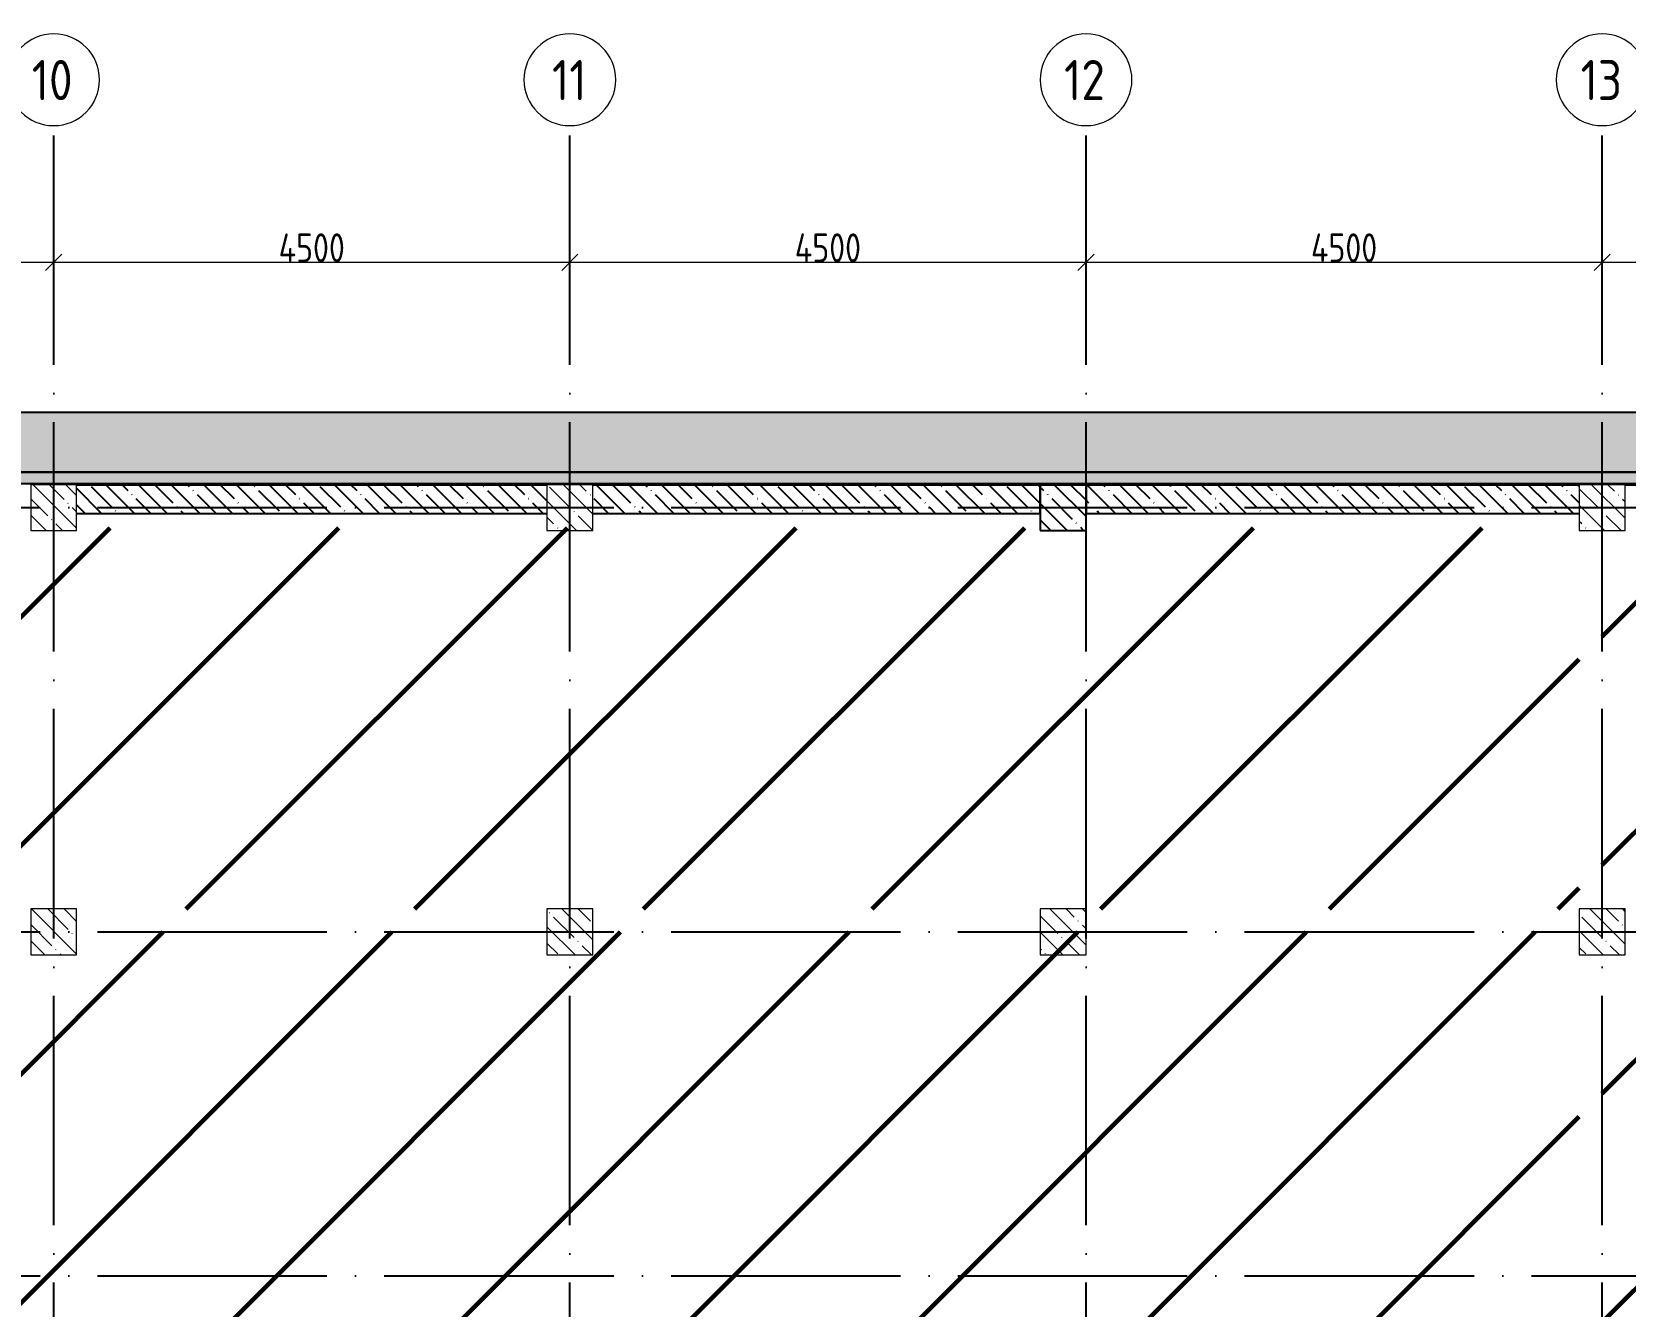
# Model space of a CAD drawing. Header units: millimetres. Extents: x -68946 to 288321, y -402657 to 324925.
# Drawn here: x 39074 to 52964, y 168535 to 179646 of the extents above; entities that cross this region are included whole.
import ezdxf

# ---------------------------------------------------------------- set-up
doc = ezdxf.new("R2010")
doc.units = ezdxf.units.MM
doc.linetypes.add('ADSK_Линия сетки', pattern=[2500, 2000, -250, 0, -250])
doc.layers.get('Defpoints').update_dxf_attribs({"color": 250})
for name, color, linetype, lineweight in [('3.4) ПТ-5         4 вып', 150, 'Continuous', 60), ('A-ANNO-DIMS', 250, 'Continuous', 9), ('A-DETL-1', 250, 'Continuous', 53), ('A-DETL-GENF-1', 250, 'Continuous', 5), ('A-WALL', 250, 'Continuous', 9), ('A-WALL-1', 250, 'Continuous', 50), ('A-WALL-2', 250, 'Continuous', 5), ('I-WALL-1', 250, 'Continuous', 5), ('S-COLS', 7, 'Continuous', 9), ('S-COLS-1', 250, 'Continuous', 5), ('S-COLS-2', 250, 'Continuous', 5), ('Оси', 250, 'Continuous', 9), ('Оси-1', 250, 'ADSK_Линия сетки', 9)]:
    doc.layers.add(name, color=color, linetype=linetype, lineweight=lineweight)
doc.styles.add('GOST Common', font='', dxfattribs={"width": 0.9, "height": 350})
doc.styles.add('GOST Common_1', font='', dxfattribs={"width": 0.9, "height": 250})
doc.styles.add('А3', font='ГОСТ тип А.ttf')
doc.styles.get('GOST Common').set_extended_font_data('GOST Common')
doc.styles.get('GOST Common_1').set_extended_font_data('GOST Common')
doc.dimstyles.new('ADSK_Основной_2_5_мм_Округление_до_10_мм', dxfattribs={"dimscale": 304.8, "dimtxt": 0.824897, "dimasz": 0.463911, "dimexe": 0.492126, "dimexo": 0.001615, "dimgap": 6.56168e-05, "dimtad": 1, "dimdec": 0, "dimlfac": 304.8, "dimrnd": 10, "dimdsep": 46, "dimtxsty": 'GOST Common_1', "dimblk1": 'OBLIQUE', "dimblk2": 'OBLIQUE', "dimsah": 1, "dimcen": 0.09, "dimdle": 0.492126, "dimazin": 0, "dimtfac": 1, "dimtdec": 4, "dimtix": 1, "dimtmove": 1, "dimatfit": 3, "dimfxl": 1, "dimtvp": 1, "dimtolj": 1, "dimtzin": 0, "dimlwd": 9, "dimlwe": 9, "dimarcsym": 2})
pattern_1 = [(135, (-1785.76, 117122.59), (-142.5612, -142.5612), []), (135, (-1643.2, 117122.59), (-142.5612, -142.5612), [252.016, -50.403, 3.353, -47.05])]

# ---------------------------------------------------------------- blocks, each defined once
blk = doc.blocks.new('BSC_Колонна _Прямоугольная - 400x400-V3-АР1_Кладочный план подвала_ Секция 1')
at = {"layer": 'S-COLS-1'}
h = blk.add_hatch(dxfattribs=at)
h.set_pattern_fill('FP_12', color=256, style=0, pattern_type=2)
h.set_pattern_definition([(135, (-54550, -58375), (-142.5619, -142.5619), []), (135, (-54407.44, -58375), (-142.5619, -142.5619), [252.016, -50.403, 3.353, -47.05])])
h.paths.add_polyline_path([(-200, -200), (200, -200), (200, 200), (-200, 200)])
at = {"layer": 'S-COLS-2'}
for p, q in [((200, 200), (-200, 200)), ((-200, 200), (-200, -200)), ((200, -200), (200, 200)), ((-200, -200), (200, -200))]:
    blk.add_line(p, q, dxfattribs=at)
blk = doc.blocks.new('BSC_Колонна _Прямоугольная - 400x400-V5-АР1_Кладочный план подвала_ Секция 1')
at = {"layer": 'S-COLS-1'}
h = blk.add_hatch(dxfattribs=at)
h.set_pattern_fill('FP_14', color=256, style=0, pattern_type=2)
h.set_pattern_definition([(135, (-54550, -54675), (-142.5619, -142.5619), []), (135, (-54407.44, -54675), (-142.5619, -142.5619), [252.016, -50.403, 3.353, -47.05])])
h.paths.add_polyline_path([(-200, -200), (200, -200), (200, 200), (-200, 200)])
at = {"layer": 'S-COLS-2'}
for p, q in [((200, 200), (-200, 200)), ((-200, 200), (-200, -200)), ((200, -200), (200, 200)), ((-200, -200), (200, -200))]:
    blk.add_line(p, q, dxfattribs=at)
blk = doc.blocks.new('BSC_Колонна _Прямоугольная - 400x400-V15-АР1_Кладочный план подвала_ Секция 1')
at = {"layer": 'S-COLS-1'}
h = blk.add_hatch(dxfattribs=at)
h.set_pattern_fill('FP_24', color=256, style=0, pattern_type=2)
h.set_pattern_definition([(135, (-49850, -54675), (-142.5619, -142.5619), []), (135, (-49707.44, -54675), (-142.5619, -142.5619), [252.016, -50.403, 3.353, -47.05])])
h.paths.add_polyline_path([(-200, -200), (200, -200), (200, 200), (-200, 200)])
at = {"layer": 'S-COLS-2'}
for p, q in [((200, 200), (-200, 200)), ((-200, 200), (-200, -200)), ((200, -200), (200, 200)), ((-200, -200), (200, -200))]:
    blk.add_line(p, q, dxfattribs=at)
blk = doc.blocks.new('BSC_Колонна _Прямоугольная - 400x400-V17-АР1_Кладочный план подвала_ Секция 1')
at = {"layer": 'S-COLS-1'}
h = blk.add_hatch(dxfattribs=at)
h.set_pattern_fill('FP_26', color=256, style=0, pattern_type=2)
h.set_pattern_definition([(135, (-45550, -58375), (-142.5619, -142.5619), []), (135, (-45407.44, -58375), (-142.5619, -142.5619), [252.016, -50.403, 3.353, -47.05])])
h.paths.add_polyline_path([(-200, -200), (200, -200), (200, 200), (-200, 200)])
at = {"layer": 'S-COLS-2'}
for p, q in [((200, 200), (-200, 200)), ((-200, 200), (-200, -200)), ((200, -200), (200, 200)), ((-200, -200), (200, -200))]:
    blk.add_line(p, q, dxfattribs=at)
blk = doc.blocks.new('BSC_Колонна _Прямоугольная - 400x400-V19-АР1_Кладочный план подвала_ Секция 1')
at = {"layer": 'S-COLS-1'}
h = blk.add_hatch(dxfattribs=at)
h.set_pattern_fill('FP_28', color=256, style=0, pattern_type=2)
h.set_pattern_definition([(135, (-45550, -54675), (-142.5619, -142.5619), []), (135, (-45407.44, -54675), (-142.5619, -142.5619), [252.016, -50.403, 3.353, -47.05])])
h.paths.add_polyline_path([(-200, -200), (200, -200), (200, 200), (-200, 200)])
at = {"layer": 'S-COLS-2'}
for p, q in [((200, 200), (-200, 200)), ((-200, 200), (-200, -200)), ((200, -200), (200, 200)), ((-200, -200), (200, -200))]:
    blk.add_line(p, q, dxfattribs=at)
blk = doc.blocks.new('BSC_Колонна _Прямоугольная - 400x400-V21-АР1_Кладочный план подвала_ Секция 1')
at = {"layer": 'S-COLS-1'}
h = blk.add_hatch(dxfattribs=at)
h.set_pattern_fill('FP_30', color=256, style=0, pattern_type=2)
h.set_pattern_definition([(135, (-41050, -58375), (-142.5619, -142.5619), []), (135, (-40907.44, -58375), (-142.5619, -142.5619), [252.016, -50.403, 3.353, -47.05])])
h.paths.add_polyline_path([(-200, -200), (200, -200), (200, 200), (-200, 200)])
at = {"layer": 'S-COLS-2'}
for p, q in [((200, 200), (-200, 200)), ((-200, 200), (-200, -200)), ((200, -200), (200, 200)), ((-200, -200), (200, -200))]:
    blk.add_line(p, q, dxfattribs=at)
blk = doc.blocks.new('BSC_Колонна _Прямоугольная - 400x400-V23-АР1_Кладочный план подвала_ Секция 1')
at = {"layer": 'S-COLS-1'}
h = blk.add_hatch(dxfattribs=at)
h.set_pattern_fill('FP_32', color=256, style=0, pattern_type=2)
h.set_pattern_definition([(135, (-41050, -54675), (-142.5619, -142.5619), []), (135, (-40907.44, -54675), (-142.5619, -142.5619), [252.016, -50.403, 3.353, -47.05])])
h.paths.add_polyline_path([(-200, -200), (200, -200), (200, 200), (-200, 200)])
at = {"layer": 'S-COLS-2'}
for p, q in [((200, 200), (-200, 200)), ((-200, 200), (-200, -200)), ((200, -200), (200, 200)), ((-200, -200), (200, -200))]:
    blk.add_line(p, q, dxfattribs=at)
blk = doc.blocks.new('Ось сетки - Круг_Ø8 мм-39983606-АР1_Кладочный план подвала_ Секция 1')
at = {"layer": 'Оси'}
for start, end in [(360, 180), (180, 360)]:
    blk.add_arc((0, 0), 4, start, end, dxfattribs=at)
blk = doc.blocks.new('_Oblique')
at = {"color": 0, "linetype": 'ByBlock', "lineweight": -2}
blk.add_line((-0.5, -0.5), (0.5, 0.5), dxfattribs=at)
blk = doc.blocks.new('*D5879')
at = {"layer": 'A-ANNO-DIMS', "color": 0, "lineweight": 9, "transparency": 16777216}
for p, q in [((34364, 177737), (34364, 177487)), ((39264, 177737), (39264, 177487)), ((34214, 177637), (39414, 177637))]:
    blk.add_line(p, q, dxfattribs=at)
at = {"layer": 'Defpoints', "color": 0, "transparency": 16777216}
for p in [(34364, 177737), (39264, 177737), (39264, 177637)]:
    blk.add_point(p, dxfattribs=at)
at = {"layer": 'A-ANNO-DIMS', "color": 0, "lineweight": 9, "transparency": 16777216, "xscale": 141.4, "yscale": 141.4, "zscale": 141.4, "rotation": 180}
blk.add_blockref('_Oblique', (34364, 177637), dxfattribs=at)
at = {"layer": 'A-ANNO-DIMS', "color": 0, "lineweight": 9, "transparency": 16777216, "xscale": 141.4, "yscale": 141.4, "zscale": 141.4}
blk.add_blockref('_Oblique', (39264, 177637), dxfattribs=at)
at = {"layer": 'A-ANNO-DIMS', "color": 0, "lineweight": 25, "transparency": 16777216, "insert": (36814, 177763), "char_height": 251.4, "width": 782.41, "attachment_point": 5, "style": 'А3'}
blk.add_mtext('\\A1;4900', dxfattribs=at)
blk = doc.blocks.new('*D5880')
at = {"layer": 'A-ANNO-DIMS', "color": 0, "lineweight": 9, "transparency": 16777216}
for p, q in [((39264, 177737), (39264, 177487)), ((43764, 177737), (43764, 177487)), ((39114, 177637), (43914, 177637))]:
    blk.add_line(p, q, dxfattribs=at)
at = {"layer": 'Defpoints', "color": 0, "transparency": 16777216}
for p in [(39264, 177737), (43764, 177737), (43764, 177637)]:
    blk.add_point(p, dxfattribs=at)
at = {"layer": 'A-ANNO-DIMS', "color": 0, "lineweight": 9, "transparency": 16777216, "xscale": 141.4, "yscale": 141.4, "zscale": 141.4, "rotation": 180}
blk.add_blockref('_Oblique', (39264, 177637), dxfattribs=at)
at = {"layer": 'A-ANNO-DIMS', "color": 0, "lineweight": 9, "transparency": 16777216, "xscale": 141.4, "yscale": 141.4, "zscale": 141.4}
blk.add_blockref('_Oblique', (43764, 177637), dxfattribs=at)
at = {"layer": 'A-ANNO-DIMS', "color": 0, "lineweight": 25, "transparency": 16777216, "insert": (41514, 177763), "char_height": 251.4, "width": 782.41, "attachment_point": 5, "style": 'А3'}
blk.add_mtext('\\A1;4500', dxfattribs=at)
blk = doc.blocks.new('*D5881')
at = {"layer": 'A-ANNO-DIMS', "color": 0, "lineweight": 9, "transparency": 16777216}
for p, q in [((43764, 177737), (43764, 177487)), ((48264, 177737), (48264, 177487)), ((43614, 177637), (48414, 177637))]:
    blk.add_line(p, q, dxfattribs=at)
at = {"layer": 'Defpoints', "color": 0, "transparency": 16777216}
for p in [(43764, 177737), (48264, 177737), (48264, 177637)]:
    blk.add_point(p, dxfattribs=at)
at = {"layer": 'A-ANNO-DIMS', "color": 0, "lineweight": 9, "transparency": 16777216, "xscale": 141.4, "yscale": 141.4, "zscale": 141.4, "rotation": 180}
blk.add_blockref('_Oblique', (43764, 177637), dxfattribs=at)
at = {"layer": 'A-ANNO-DIMS', "color": 0, "lineweight": 9, "transparency": 16777216, "xscale": 141.4, "yscale": 141.4, "zscale": 141.4}
blk.add_blockref('_Oblique', (48264, 177637), dxfattribs=at)
at = {"layer": 'A-ANNO-DIMS', "color": 0, "lineweight": 25, "transparency": 16777216, "insert": (46014, 177763), "char_height": 251.4, "width": 782.41, "attachment_point": 5, "style": 'А3'}
blk.add_mtext('\\A1;4500', dxfattribs=at)
blk = doc.blocks.new('*D5882')
at = {"layer": 'A-ANNO-DIMS', "color": 0, "lineweight": 9, "transparency": 16777216}
for p, q in [((48264, 177737), (48264, 177487)), ((52764, 177737), (52764, 177487)), ((48114, 177637), (52914, 177637))]:
    blk.add_line(p, q, dxfattribs=at)
at = {"layer": 'Defpoints', "color": 0, "transparency": 16777216}
for p in [(48264, 177737), (52764, 177737), (52764, 177637)]:
    blk.add_point(p, dxfattribs=at)
at = {"layer": 'A-ANNO-DIMS', "color": 0, "lineweight": 9, "transparency": 16777216, "xscale": 141.4, "yscale": 141.4, "zscale": 141.4, "rotation": 180}
blk.add_blockref('_Oblique', (48264, 177637), dxfattribs=at)
at = {"layer": 'A-ANNO-DIMS', "color": 0, "lineweight": 9, "transparency": 16777216, "xscale": 141.4, "yscale": 141.4, "zscale": 141.4}
blk.add_blockref('_Oblique', (52764, 177637), dxfattribs=at)
at = {"layer": 'A-ANNO-DIMS', "color": 0, "lineweight": 25, "transparency": 16777216, "insert": (50514, 177763), "char_height": 251.4, "width": 782.41, "attachment_point": 5, "style": 'А3'}
blk.add_mtext('\\A1;4500', dxfattribs=at)
blk = doc.blocks.new('*D5883')
at = {"layer": 'A-ANNO-DIMS', "color": 0, "lineweight": 9, "transparency": 16777216}
for p, q in [((52764, 177737), (52764, 177487)), ((57264, 177737), (57264, 177487)), ((52614, 177637), (57414, 177637))]:
    blk.add_line(p, q, dxfattribs=at)
at = {"layer": 'Defpoints', "color": 0, "transparency": 16777216}
for p in [(52764, 177737), (57264, 177737), (57264, 177637)]:
    blk.add_point(p, dxfattribs=at)
at = {"layer": 'A-ANNO-DIMS', "color": 0, "lineweight": 9, "transparency": 16777216, "xscale": 141.4, "yscale": 141.4, "zscale": 141.4, "rotation": 180}
blk.add_blockref('_Oblique', (52764, 177637), dxfattribs=at)
at = {"layer": 'A-ANNO-DIMS', "color": 0, "lineweight": 9, "transparency": 16777216, "xscale": 141.4, "yscale": 141.4, "zscale": 141.4}
blk.add_blockref('_Oblique', (57264, 177637), dxfattribs=at)
at = {"layer": 'A-ANNO-DIMS', "color": 0, "lineweight": 25, "transparency": 16777216, "insert": (55014, 177763), "char_height": 251.4, "width": 782.41, "attachment_point": 5, "style": 'А3'}
blk.add_mtext('\\A1;4500', dxfattribs=at)

msp = doc.modelspace()

# ---------------------------------------------------------------- hatches: boundary and pattern name
at = {"layer": '3.4) ПТ-5         4 вып'}
h = msp.add_hatch(dxfattribs=at)
h.set_pattern_fill('ANSI31', color=256, scale=444)
h.paths.add_polyline_path([(52564.2427, 175321.817), (29939.2427, 175321.817), (29939.2427, 171997.5877), (52564.2427, 171997.5877)])
h = msp.add_hatch(dxfattribs=at)
h.set_pattern_fill('ANSI31', color=256, scale=444)
h.paths.add_polyline_path([(67264.2427, 175297.5882), (52764.2427, 175297.5882), (52764.2427, 168239.3071), (67264.2427, 168239.3071)])
h = msp.add_hatch(dxfattribs=at)
h.set_pattern_fill('ANSI31', color=256, scale=444)
h.paths.add_polyline_path([(52564.2427, 171797.5882), (-1785.7573, 171797.5882), (-1785.7573, 160847.5882), (52564.2427, 160847.5882)])
at = {"layer": 'A-DETL-GENF-1', "lineweight": 25}
h = msp.add_hatch(dxfattribs=at)
h.set_pattern_fill('FP_66', color=256, style=0, pattern_type=2)
h.set_pattern_definition([(135, (-1361.5, 117122.6), (-424.2641, 3e-14), [600, 0, 0, 0]), (45, (-1785.76, 117122.6), (-424.2641, 0), [600, 0, 0, 0]), (45, (-1785.76, 117334.72), (-424.2641, 0), [150, -450]), (135, (-1467.56, 117440.8), (-424.2641, 3e-14), [150, -450]), (45, (-1467.56, 117228.65), (-424.2641, 0), [150, -450]), (135, (-1573.63, 117122.6), (-424.2641, 3e-14), [150, -450])])
h.paths.add_polyline_path([(66623.618, 159817.5882), (66623.618, 159820.418), (67375.9266, 159820.418), (67404.2427, 159877.0501), (67404.2427, 160337.5882), (-2095.7793, 160337.5882), (-2095.7793, 175807.5888), (7424.2207, 175807.5888), (7424.2207, 172857.5877), (11654.2804, 172857.5877), (11654.2804, 175807.5888), (67874.2427, 175807.5888), (67874.2427, 172857.5882), (68728.2351, 172857.5882), (68728.2351, 173377.5882), (68394.2427, 173377.5882), (68394.2427, 176327.5888), (11134.2804, 176327.5888), (11134.2804, 173377.5877), (7944.2207, 173377.5877), (7944.2207, 176327.5888), (-2615.7793, 176327.5888), (-2615.7793, 159817.5882), (64316.105, 159817.5882)])
at = {"layer": 'A-WALL', "lineweight": 25}
msp.add_hatch(color=256, dxfattribs=at).paths.add_polyline_path([(67764.2427, 175697.5888), (67772.2427, 175697.5888), (67772.2427, 175705.5888), (11764.2804, 175705.5888), (11764.2804, 175697.5888), (67514.2427, 175697.5888)])
at = {"layer": 'A-WALL-2', "lineweight": 25}
h = msp.add_hatch(dxfattribs=at)
h.set_pattern_fill('FP_2', color=256, style=0, pattern_type=2)
h.set_pattern_definition([(0, (-1785.76, 117122.59), (120.968, 69.841), [80.645, -161.29]), (120, (-1785.76, 117122.59), (-120.96808, 69.84086), [80.645, -161.29]), (60, (-1785.76, 117122.59), (-8e-05, 139.68186), [0, -161.29, 80.645, 0])])
h.paths.add_polyline_path([(67772.2427, 175705.5888), (67872.2427, 175705.5888), (67872.2427, 175805.5888), (11764.2804, 175805.5888), (11764.2804, 175807.5888), (11756.2804, 175807.5888), (11756.2804, 175705.5888), (64316.105, 175705.5888)])
at = {"layer": 'I-WALL-1', "lineweight": 25}
h = msp.add_hatch(dxfattribs=at)
h.set_pattern_fill('FP_1', color=256, style=0, pattern_type=2)
h.set_pattern_definition(pattern_1)
h.paths.add_polyline_path([(43564.2427, 175447.5888), (43564.2427, 175697.5882), (39464.2427, 175697.5882), (39464.2427, 175447.5888), (40330.4626, 175447.5888)])
h = msp.add_hatch(dxfattribs=at)
h.set_pattern_fill('FP_1', color=256, style=0, pattern_type=2)
h.set_pattern_definition(pattern_1)
h.paths.add_polyline_path([(47864.2427, 175447.5888), (47864.2427, 175697.5882), (43964.2427, 175697.5882), (43964.2427, 175447.5888)])
h = msp.add_hatch(dxfattribs=at)
h.set_pattern_fill('FP_1', color=256, style=0, pattern_type=2)
h.set_pattern_definition(pattern_1)
h.paths.add_polyline_path([(52564.2427, 175447.5888), (52564.2427, 175697.5882), (48264.2427, 175697.5888), (48264.2427, 175447.5888), (49924.7195, 175447.5888)])
at = {"layer": 'S-COLS-1', "lineweight": 25}
h = msp.add_hatch(dxfattribs=at)
h.set_pattern_fill('FP_1', color=256, style=0, pattern_type=2)
h.set_pattern_definition(pattern_1)
h.paths.add_polyline_path([(47864.2427, 175297.5882), (48264.2427, 175297.5882), (48264.2427, 175697.5882), (47864.2427, 175697.5882)])

# ---------------------------------------------------------------- linework, layer by layer
at = {"layer": 'A-DETL-1', "lineweight": 25}
for p, q in [((68394.2427, 176327.5888), (11134.2804, 176327.5888)), ((11654.2804, 175807.5888), (67874.2427, 175807.5888))]:
    msp.add_line(p, q, dxfattribs=at)
at = {"layer": 'A-WALL-1', "lineweight": 25}
for p, q in [((67874.2427, 175805.5888), (11654.2804, 175805.5888)), ((67772.2427, 175705.5888), (11756.2804, 175705.5888)), ((39464.2427, 175697.5888), (43564.2427, 175697.5888)), ((43564.2427, 175697.5888), (39464.2427, 175697.5888)), ((43964.2427, 175697.5888), (52564.2427, 175697.5888)), ((47864.2427, 175697.5888), (43964.2427, 175697.5888)), ((47864.2427, 175447.5888), (47864.2427, 175697.5888)), ((52564.2427, 175697.5888), (48264.2427, 175697.5888)), ((48264.2427, 175697.5888), (48264.2427, 175447.5888)), ((52964.2427, 175697.5888), (57064.2427, 175697.5888)), ((39464.2427, 175447.5888), (43564.2427, 175447.5888)), ((43964.2427, 175447.5888), (47864.2427, 175447.5888)), ((48264.2427, 175447.5888), (52564.2427, 175447.5888))]:
    msp.add_line(p, q, dxfattribs=at)
at = {"layer": 'S-COLS', "lineweight": 25}
msp.add_line((48264.2427, 175447.5888), (48264.2427, 175697.5882), dxfattribs=at)
at = {"layer": 'S-COLS-2', "lineweight": 25}
for p, q in [((48264.2427, 175697.5882), (47864.2427, 175697.5882)), ((47864.2427, 175697.5882), (47864.2427, 175297.5882)), ((48264.2427, 175297.5882), (48264.2427, 175447.5888)), ((47864.2427, 175297.5882), (48264.2427, 175297.5882))]:
    msp.add_line(p, q, dxfattribs=at)
at = {"layer": 'Оси-1', "lineweight": 25}
for p, q in [((39264.2427, 156740.9014), (39264.2427, 178828.0609)), ((43764.2427, 156740.9014), (43764.2427, 178828.0609)), ((48264.2427, 156740.9014), (48264.2427, 178828.0609)), ((52764.2427, 156740.9014), (52764.2427, 178828.0609)), ((-5355.3086, 175497.5882), (70097.2201, 175497.5882)), ((-5355.3086, 171797.5882), (70097.2201, 171797.5882)), ((-5355.3086, 168797.5882), (70097.2201, 168797.5882))]:
    msp.add_line(p, q, dxfattribs=at)

# ---------------------------------------------------------------- block references
at = {"layer": 'S-COLS', "lineweight": 25}
for name, p in [('BSC_Колонна _Прямоугольная - 400x400-V21-АР1_Кладочный план подвала_ Секция 1', (39264.2427, 175497.5882)), ('BSC_Колонна _Прямоугольная - 400x400-V17-АР1_Кладочный план подвала_ Секция 1', (43764.2427, 175497.5882)), ('BSC_Колонна _Прямоугольная - 400x400-V3-АР1_Кладочный план подвала_ Секция 1', (52764.2427, 175497.5882)), ('BSC_Колонна _Прямоугольная - 400x400-V23-АР1_Кладочный план подвала_ Секция 1', (39264.2427, 171797.5877)), ('BSC_Колонна _Прямоугольная - 400x400-V19-АР1_Кладочный план подвала_ Секция 1', (43764.2427, 171797.5877)), ('BSC_Колонна _Прямоугольная - 400x400-V15-АР1_Кладочный план подвала_ Секция 1', (48064.2427, 171797.5877)), ('BSC_Колонна _Прямоугольная - 400x400-V5-АР1_Кладочный план подвала_ Секция 1', (52764.2427, 171797.5877))]:
    msp.add_blockref(name, p, dxfattribs=at)
at = {"layer": 'Оси', "lineweight": 25, "xscale": 99.99999999999993, "yscale": 99.99999999999993, "zscale": 99.99999999999993}
for p in [(39264.2427, 179228.0609), (43764.2427, 179228.0609), (48264.2427, 179228.0609), (52764.2427, 179228.0609)]:
    msp.add_blockref('Ось сетки - Круг_Ø8 мм-39983606-АР1_Кладочный план подвала_ Секция 1', p, dxfattribs=at)

# ---------------------------------------------------------------- texts
at = {"layer": 'Оси', "lineweight": 25, "char_height": 350, "attachment_point": 1, "style": 'GOST Common'}
for s, insert, width in [('10', (39073.062, 179400.5943), 461.772), ('11', (43608.612, 179400.5943), 375.18975), ('12', (48073.062, 179400.5943), 461.772), ('13', (52575.762, 179400.5943), 454.556812)]:
    msp.add_mtext(s, dxfattribs=dict(at, insert=insert, width=width))

# ---------------------------------------------------------------- dimensions: what is measured, and where the dimension line sits
at = {"layer": 'A-ANNO-DIMS', "lineweight": 25}
for base, p1, p2, override, picture, middle in [((39264.2427, 177637.0334), (34364.2427, 177737.0183), (39264.2427, 177737.0183), {"dimlfac": 1, "dimpost": '<>', "dimtxsty": 'А3', "dimfxl": 4900}, '*D5879', (36814.2427, 177762.7678)), ((43764.2427, 177637.0334), (39264.2427, 177737.0183), (43764.2427, 177737.0183), {"dimlfac": 1, "dimpost": '<>', "dimtxsty": 'А3', "dimfxl": 4500}, '*D5880', (41514.2427, 177762.7678)), ((48264.2427, 177637.0334), (43764.2427, 177737.0183), (48264.2427, 177737.0183), {"dimlfac": 1, "dimpost": '<>', "dimtxsty": 'А3', "dimfxl": 4500}, '*D5881', (46014.2427, 177762.7678)), ((52764.2427, 177637.0334), (48264.2427, 177737.0183), (52764.2427, 177737.0183), {"dimlfac": 1, "dimpost": '<>', "dimtxsty": 'А3', "dimfxl": 4500}, '*D5882', (50514.2427, 177762.7678)), ((57264.2427, 177637.0334), (52764.2427, 177737.0183), (57264.2427, 177737.0183), {"dimlfac": 1, "dimpost": '<>', "dimtxsty": 'А3', "dimfxl": 4500}, '*D5883', (55014.2427, 177762.7678))]:
    dim = msp.add_linear_dim(base=base, p1=p1, p2=p2, dimstyle='ADSK_Основной_2_5_мм_Округление_до_10_мм', override=override, dxfattribs=at)
    dim.commit()
    dim.dimension.update_dxf_attribs({"geometry": picture, "text_midpoint": middle})

doc.saveas('drawing.dxf')
